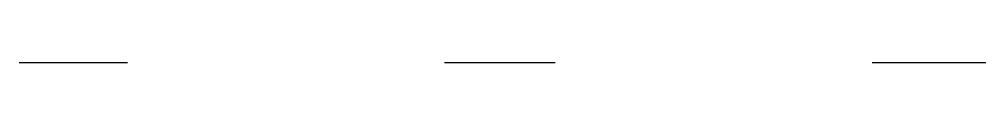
# Model space of a CAD drawing. Extents: x 150 to 516, y -150 to -150.
import ezdxf

# ---------------------------------------------------------------- set-up
doc = ezdxf.new("R2010")
doc.units = 0

msp = doc.modelspace()

# ---------------------------------------------------------------- linework, layer by layer
at = {"layer": 'VISTA_1'}
msp.add_line((150, -150), (191, -150), dxfattribs=at)
at = {"layer": 'VISTA_2'}
msp.add_line((311, -150), (353, -150), dxfattribs=at)
at = {"layer": 'VISTA_3'}
msp.add_line((473, -150), (516, -150), dxfattribs=at)

doc.saveas('drawing.dxf')
